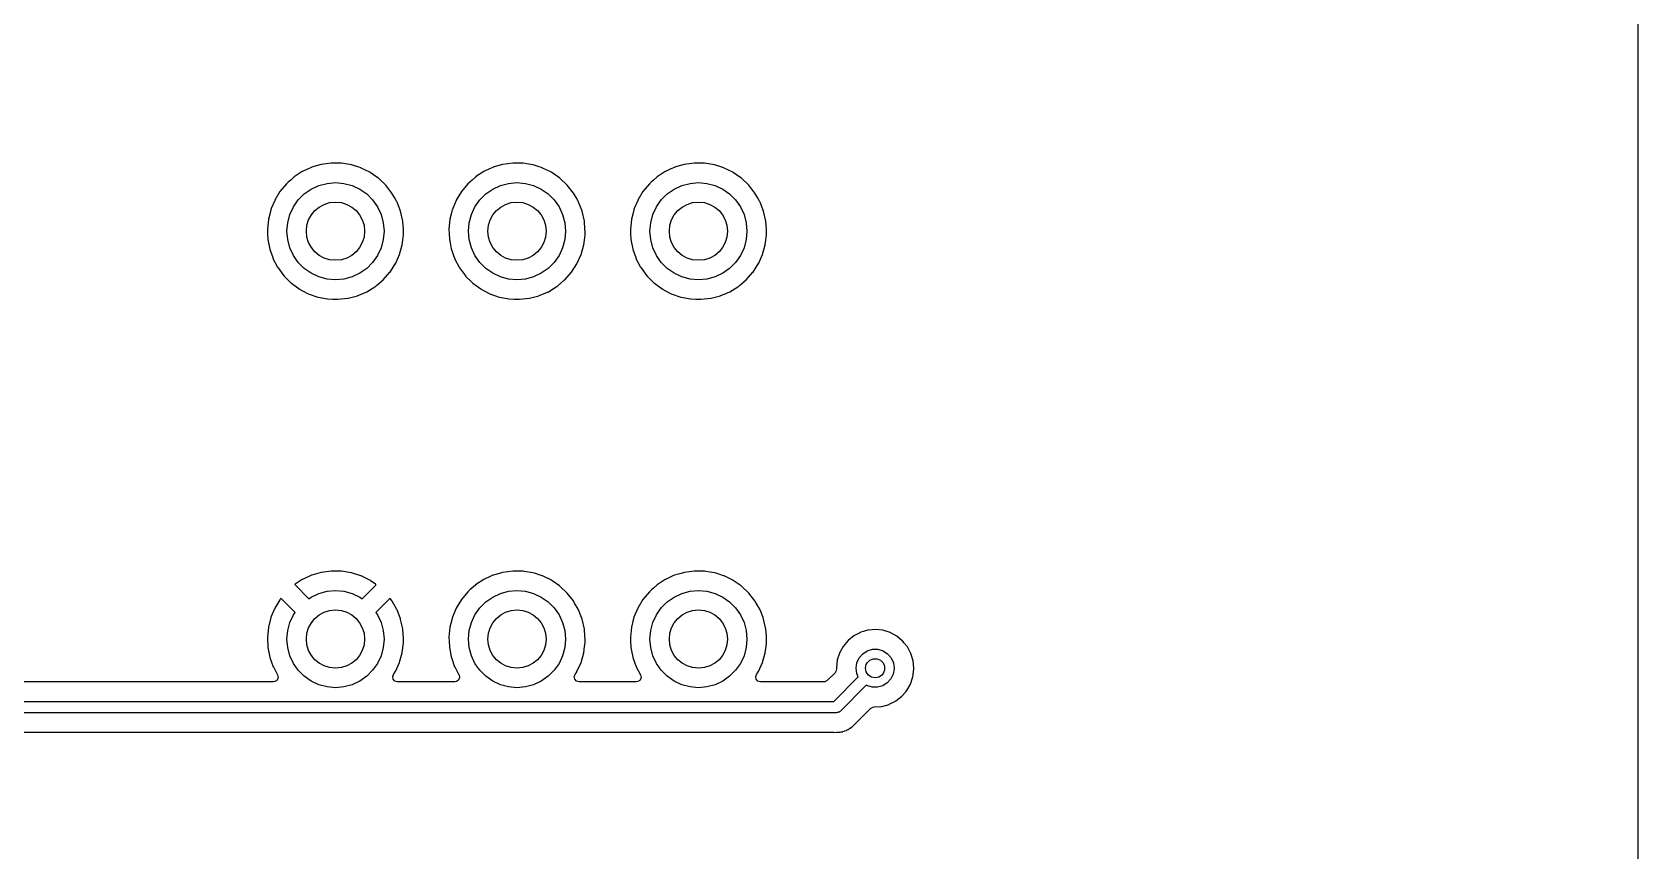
# Model space of a CAD drawing. Extents: x 123 to 292, y -246 to -33.
# Drawn here: x 250.07 to 292.1, y -164.67 to -143.26 of the extents above; entities that cross this region are included whole.
import ezdxf

# ---------------------------------------------------------------- set-up
doc = ezdxf.new("R2010")
doc.units = 0
doc.layers.add('BLACK', color=7, linetype='CONTINUOUS')

msp = doc.modelspace()

# ---------------------------------------------------------------- linework, layer by layer
at = {"layer": 'BLACK', "linetype": 'CONTINUOUS'}
for p, q in [((292.099, -117.357), (292.099, -220.306)), ((256.927, -147.048), (256.841, -147.125)), ((256.931, -147.046), (256.927, -147.048)), ((257.145, -146.906), (256.931, -147.045)), ((256.931, -147.045), (256.931, -147.046)), ((257.149, -146.903), (257.145, -146.906)), ((257.294, -146.836), (257.149, -146.903)), ((257.384, -146.794), (257.294, -146.836)), ((257.389, -146.792), (257.384, -146.794)), ((257.384, -146.794), (257.384, -146.794)), ((257.542, -146.748), (257.389, -146.792)), ((257.638, -146.72), (257.542, -146.748)), ((257.642, -146.718), (257.638, -146.72)), ((257.638, -146.72), (257.638, -146.72)), ((257.904, -146.683), (257.642, -146.718)), ((257.909, -146.683), (257.904, -146.683)), ((258.036, -146.685), (257.909, -146.683)), ((257.909, -146.683), (257.909, -146.683)), ((258.169, -146.686), (258.036, -146.685)), ((258.173, -146.687), (258.169, -146.686)), ((258.273, -146.703), (258.173, -146.687)), ((258.173, -146.687), (258.173, -146.687)), ((258.43, -146.729), (258.273, -146.703)), ((258.434, -146.73), (258.43, -146.729)), ((258.624, -146.791), (258.434, -146.73)), ((258.434, -146.73), (258.434, -146.73)), ((258.681, -146.809), (258.624, -146.791)), ((258.685, -146.811), (258.681, -146.809)), ((258.914, -146.924), (258.685, -146.811)), ((258.685, -146.811), (258.685, -146.811)), ((258.918, -146.926), (258.914, -146.924)), ((258.922, -146.929), (258.918, -146.926)), ((259.098, -147.051), (258.922, -146.929)), ((258.922, -146.929), (258.922, -146.929)), ((259.136, -147.077), (259.098, -147.051)), ((259.328, -147.258), (259.136, -147.077)), ((261.677, -147.048), (261.591, -147.125)), ((261.681, -147.046), (261.677, -147.048)), ((261.894, -146.906), (261.681, -147.045)), ((261.681, -147.045), (261.681, -147.046)), ((261.898, -146.903), (261.894, -146.906)), ((262.044, -146.836), (261.898, -146.903)), ((262.134, -146.794), (262.044, -146.836)), ((262.138, -146.792), (262.134, -146.794)), ((262.134, -146.794), (262.134, -146.794)), ((262.291, -146.748), (262.138, -146.792)), ((262.388, -146.72), (262.291, -146.748)), ((262.392, -146.718), (262.388, -146.72)), ((262.388, -146.72), (262.388, -146.72)), ((262.654, -146.683), (262.392, -146.718)), ((262.659, -146.683), (262.654, -146.683)), ((262.786, -146.685), (262.659, -146.683)), ((262.659, -146.683), (262.659, -146.683)), ((262.918, -146.686), (262.786, -146.685)), ((262.923, -146.687), (262.918, -146.686)), ((263.023, -146.703), (262.923, -146.687)), ((262.923, -146.687), (262.923, -146.687)), ((263.179, -146.729), (263.023, -146.703)), ((263.184, -146.73), (263.179, -146.729)), ((263.374, -146.791), (263.184, -146.73)), ((263.184, -146.73), (263.184, -146.73)), ((263.431, -146.809), (263.374, -146.791)), ((263.435, -146.811), (263.431, -146.809)), ((263.664, -146.924), (263.435, -146.811)), ((263.435, -146.811), (263.435, -146.811)), ((263.668, -146.926), (263.664, -146.924)), ((263.672, -146.929), (263.668, -146.926)), ((263.848, -147.051), (263.672, -146.929)), ((263.672, -146.929), (263.672, -146.929)), ((263.885, -147.077), (263.848, -147.051)), ((264.078, -147.258), (263.885, -147.077)), ((266.427, -147.048), (266.34, -147.125)), ((266.431, -147.046), (266.427, -147.048)), ((266.644, -146.906), (266.431, -147.045)), ((266.431, -147.045), (266.431, -147.046)), ((266.648, -146.903), (266.644, -146.906)), ((266.794, -146.836), (266.648, -146.903)), ((266.884, -146.794), (266.794, -146.836)), ((266.888, -146.792), (266.884, -146.794)), ((266.884, -146.794), (266.884, -146.794)), ((267.041, -146.748), (266.888, -146.792)), ((267.137, -146.72), (267.041, -146.748)), ((267.138, -146.72), (267.137, -146.72)), ((267.142, -146.718), (267.138, -146.72)), ((267.404, -146.683), (267.142, -146.718)), ((267.409, -146.683), (267.404, -146.683)), ((267.536, -146.685), (267.409, -146.683)), ((267.409, -146.683), (267.409, -146.683)), ((267.668, -146.686), (267.536, -146.685)), ((267.673, -146.687), (267.668, -146.686)), ((267.773, -146.703), (267.673, -146.687)), ((267.673, -146.687), (267.673, -146.687)), ((267.929, -146.729), (267.773, -146.703)), ((267.934, -146.73), (267.929, -146.729)), ((268.124, -146.791), (267.934, -146.73)), ((267.934, -146.73), (267.934, -146.73)), ((268.181, -146.809), (268.124, -146.791)), ((268.185, -146.811), (268.181, -146.809)), ((268.414, -146.924), (268.185, -146.811)), ((268.185, -146.811), (268.185, -146.811)), ((268.418, -146.926), (268.414, -146.924)), ((268.422, -146.929), (268.418, -146.926)), ((268.598, -147.051), (268.422, -146.929)), ((268.422, -146.929), (268.422, -146.929)), ((268.635, -147.077), (268.598, -147.051)), ((268.828, -147.258), (268.635, -147.077)), ((256.561, -147.427), (256.424, -147.653)), ((256.73, -147.224), (256.561, -147.427)), ((256.777, -147.183), (256.73, -147.224)), ((256.841, -147.125), (256.777, -147.183)), ((257.04, -147.647), (257.197, -147.49)), ((257.197, -147.49), (257.378, -147.363)), ((257.378, -147.363), (257.579, -147.27)), ((257.579, -147.27), (257.793, -147.212)), ((257.793, -147.212), (258.013, -147.193)), ((258.013, -147.193), (258.234, -147.212)), ((258.234, -147.212), (258.448, -147.27)), ((258.448, -147.27), (258.648, -147.363)), ((258.648, -147.363), (258.83, -147.49)), ((258.83, -147.49), (258.986, -147.647)), ((259.492, -147.466), (259.328, -147.258)), ((259.558, -147.582), (259.492, -147.466)), ((261.311, -147.427), (261.174, -147.653)), ((261.48, -147.224), (261.311, -147.427)), ((261.526, -147.183), (261.48, -147.224)), ((261.591, -147.125), (261.526, -147.183)), ((261.79, -147.647), (261.947, -147.49)), ((261.947, -147.49), (262.128, -147.363)), ((262.128, -147.363), (262.329, -147.27)), ((262.329, -147.27), (262.542, -147.212)), ((262.542, -147.212), (262.763, -147.193)), ((262.763, -147.193), (262.984, -147.212)), ((262.984, -147.212), (263.197, -147.27)), ((263.197, -147.27), (263.398, -147.363)), ((263.398, -147.363), (263.579, -147.49)), ((263.579, -147.49), (263.736, -147.647)), ((264.242, -147.466), (264.078, -147.258)), ((264.308, -147.582), (264.242, -147.466)), ((266.061, -147.427), (265.924, -147.653)), ((266.23, -147.224), (266.061, -147.427)), ((266.276, -147.183), (266.23, -147.224)), ((266.34, -147.125), (266.276, -147.183)), ((266.54, -147.647), (266.696, -147.49)), ((266.696, -147.49), (266.878, -147.363)), ((266.878, -147.363), (267.078, -147.27)), ((267.078, -147.27), (267.292, -147.212)), ((267.292, -147.212), (267.513, -147.193)), ((267.513, -147.193), (267.733, -147.212)), ((267.733, -147.212), (267.947, -147.27)), ((267.947, -147.27), (268.148, -147.363)), ((268.148, -147.363), (268.329, -147.49)), ((268.329, -147.49), (268.486, -147.647)), ((268.991, -147.466), (268.828, -147.258)), ((269.058, -147.582), (268.991, -147.466)), ((256.321, -147.902), (256.292, -148.016)), ((256.322, -147.897), (256.321, -147.902)), ((256.321, -147.902), (256.321, -147.902)), ((256.334, -147.868), (256.322, -147.897)), ((256.422, -147.658), (256.334, -147.868)), ((256.424, -147.653), (256.422, -147.658)), ((256.422, -147.658), (256.422, -147.658)), ((256.82, -148.029), (256.913, -147.828)), ((256.913, -147.828), (257.04, -147.647)), ((258.986, -147.647), (259.113, -147.828)), ((259.113, -147.828), (259.207, -148.029)), ((259.605, -147.664), (259.558, -147.582)), ((259.623, -147.695), (259.605, -147.664)), ((259.625, -147.7), (259.623, -147.695)), ((259.709, -147.916), (259.625, -147.7)), ((259.625, -147.7), (259.625, -147.7)), ((259.719, -147.942), (259.709, -147.916)), ((261.071, -147.902), (261.042, -148.016)), ((261.072, -147.897), (261.071, -147.902)), ((261.071, -147.902), (261.071, -147.902)), ((261.084, -147.868), (261.072, -147.897)), ((261.172, -147.658), (261.084, -147.868)), ((261.174, -147.653), (261.172, -147.658)), ((261.172, -147.658), (261.172, -147.658)), ((261.57, -148.029), (261.663, -147.828)), ((261.663, -147.828), (261.79, -147.647)), ((263.736, -147.647), (263.863, -147.828)), ((263.863, -147.828), (263.956, -148.029)), ((264.355, -147.664), (264.308, -147.582)), ((264.373, -147.695), (264.355, -147.664)), ((264.374, -147.7), (264.373, -147.695)), ((264.459, -147.916), (264.374, -147.7)), ((264.374, -147.7), (264.374, -147.7)), ((264.469, -147.942), (264.459, -147.916)), ((265.82, -147.902), (265.791, -148.016)), ((265.821, -147.897), (265.82, -147.902)), ((265.82, -147.902), (265.82, -147.902)), ((265.833, -147.868), (265.821, -147.897)), ((265.922, -147.658), (265.833, -147.868)), ((265.924, -147.653), (265.922, -147.658)), ((265.922, -147.658), (265.922, -147.658)), ((266.319, -148.029), (266.413, -147.828)), ((266.413, -147.828), (266.54, -147.647)), ((268.486, -147.647), (268.613, -147.828)), ((268.613, -147.828), (268.706, -148.029)), ((269.104, -147.664), (269.058, -147.582)), ((269.123, -147.695), (269.104, -147.664)), ((269.124, -147.7), (269.123, -147.695)), ((269.208, -147.916), (269.124, -147.7)), ((269.124, -147.7), (269.124, -147.7)), ((269.218, -147.942), (269.208, -147.916)), ((256.257, -148.153), (256.23, -148.416)), ((256.292, -148.016), (256.257, -148.153)), ((256.743, -148.463), (256.762, -148.242)), ((256.762, -148.242), (256.82, -148.029)), ((259.207, -148.029), (259.264, -148.242)), ((259.264, -148.242), (259.283, -148.463)), ((259.777, -148.199), (259.719, -147.942)), ((259.777, -148.204), (259.777, -148.199)), ((259.793, -148.416), (259.777, -148.204)), ((259.777, -148.204), (259.777, -148.204)), ((261.007, -148.153), (260.98, -148.416)), ((261.042, -148.016), (261.007, -148.153)), ((261.493, -148.463), (261.512, -148.242)), ((261.512, -148.242), (261.57, -148.029)), ((263.956, -148.029), (264.014, -148.242)), ((264.014, -148.242), (264.033, -148.463)), ((264.527, -148.199), (264.469, -147.942)), ((264.527, -148.204), (264.527, -148.199)), ((264.543, -148.416), (264.527, -148.204)), ((264.527, -148.204), (264.527, -148.204)), ((265.756, -148.153), (265.73, -148.416)), ((265.791, -148.016), (265.756, -148.153)), ((266.243, -148.463), (266.262, -148.242)), ((266.262, -148.242), (266.319, -148.029)), ((268.706, -148.029), (268.764, -148.242)), ((268.764, -148.242), (268.783, -148.463)), ((269.277, -148.199), (269.218, -147.942)), ((269.277, -148.204), (269.277, -148.199)), ((269.293, -148.416), (269.277, -148.204)), ((269.277, -148.204), (269.277, -148.204)), ((256.23, -148.416), (256.231, -148.421)), ((256.231, -148.421), (256.231, -148.421)), ((256.231, -148.421), (256.235, -148.52)), ((256.235, -148.52), (256.243, -148.68)), ((256.243, -148.68), (256.261, -148.772)), ((256.762, -148.684), (256.743, -148.463)), ((256.82, -148.897), (256.762, -148.684)), ((259.264, -148.684), (259.207, -148.897)), ((259.283, -148.463), (259.264, -148.684)), ((259.761, -148.819), (259.776, -148.697)), ((259.776, -148.697), (259.794, -148.559)), ((259.797, -148.463), (259.793, -148.416)), ((259.794, -148.556), (259.795, -148.522)), ((259.794, -148.559), (259.794, -148.556)), ((259.794, -148.559), (259.794, -148.559)), ((259.795, -148.522), (259.796, -148.491)), ((259.796, -148.491), (259.797, -148.463)), ((260.98, -148.416), (260.98, -148.421)), ((260.98, -148.421), (260.98, -148.421)), ((260.98, -148.421), (260.985, -148.52)), ((260.985, -148.52), (260.993, -148.68)), ((260.993, -148.68), (261.011, -148.772)), ((261.512, -148.684), (261.493, -148.463)), ((261.57, -148.897), (261.512, -148.684)), ((264.014, -148.684), (263.956, -148.897)), ((264.033, -148.463), (264.014, -148.684)), ((264.511, -148.819), (264.526, -148.697)), ((264.526, -148.697), (264.544, -148.559)), ((264.546, -148.463), (264.543, -148.416)), ((264.544, -148.556), (264.545, -148.522)), ((264.544, -148.559), (264.544, -148.556)), ((264.544, -148.559), (264.544, -148.559)), ((264.545, -148.522), (264.546, -148.491)), ((264.546, -148.491), (264.546, -148.463)), ((265.73, -148.416), (265.73, -148.421)), ((265.73, -148.421), (265.735, -148.52)), ((265.73, -148.421), (265.73, -148.421)), ((265.735, -148.52), (265.743, -148.68)), ((265.743, -148.68), (265.761, -148.772)), ((266.262, -148.684), (266.243, -148.463)), ((266.319, -148.897), (266.262, -148.684)), ((268.764, -148.684), (268.706, -148.897)), ((268.783, -148.463), (268.764, -148.684)), ((269.26, -148.819), (269.276, -148.697)), ((269.276, -148.697), (269.293, -148.559)), ((269.296, -148.463), (269.293, -148.416)), ((269.293, -148.559), (269.294, -148.556)), ((269.293, -148.559), (269.293, -148.559)), ((269.294, -148.556), (269.295, -148.522)), ((269.295, -148.522), (269.296, -148.491)), ((269.296, -148.491), (269.296, -148.463)), ((256.261, -148.772), (256.291, -148.923)), ((256.291, -148.923), (256.295, -148.94)), ((256.295, -148.94), (256.296, -148.944)), ((256.296, -148.944), (256.296, -148.944)), ((256.296, -148.944), (256.362, -149.128)), ((256.362, -149.128), (256.384, -149.188)), ((256.384, -149.188), (256.386, -149.193)), ((256.913, -149.098), (256.82, -148.897)), ((257.04, -149.279), (256.913, -149.098)), ((259.113, -149.098), (258.986, -149.279)), ((259.207, -148.897), (259.113, -149.098)), ((259.581, -149.314), (259.689, -149.073)), ((259.689, -149.073), (259.761, -148.819)), ((261.011, -148.772), (261.041, -148.923)), ((261.041, -148.923), (261.044, -148.94)), ((261.044, -148.94), (261.046, -148.944)), ((261.046, -148.944), (261.046, -148.944)), ((261.046, -148.944), (261.112, -149.128)), ((261.112, -149.128), (261.134, -149.188)), ((261.134, -149.188), (261.136, -149.193)), ((261.663, -149.098), (261.57, -148.897)), ((261.79, -149.279), (261.663, -149.098)), ((263.863, -149.098), (263.736, -149.279)), ((263.956, -148.897), (263.863, -149.098)), ((264.33, -149.314), (264.439, -149.073)), ((264.439, -149.073), (264.511, -148.819)), ((265.761, -148.772), (265.791, -148.923)), ((265.791, -148.923), (265.794, -148.94)), ((265.794, -148.94), (265.796, -148.944)), ((265.796, -148.944), (265.796, -148.944)), ((265.796, -148.944), (265.862, -149.128)), ((265.862, -149.128), (265.884, -149.188)), ((265.884, -149.188), (265.886, -149.193)), ((266.413, -149.098), (266.319, -148.897)), ((266.54, -149.279), (266.413, -149.098)), ((268.613, -149.098), (268.486, -149.279)), ((268.706, -148.897), (268.613, -149.098)), ((269.08, -149.314), (269.189, -149.073)), ((269.189, -149.073), (269.26, -148.819)), ((256.386, -149.193), (256.498, -149.401)), ((256.498, -149.401), (256.509, -149.421)), ((256.509, -149.421), (256.512, -149.425)), ((256.512, -149.425), (256.512, -149.425)), ((256.512, -149.425), (256.664, -149.629)), ((257.197, -149.436), (257.04, -149.279)), ((257.378, -149.563), (257.197, -149.436)), ((257.579, -149.656), (257.378, -149.563)), ((258.648, -149.563), (258.448, -149.656)), ((258.83, -149.436), (258.648, -149.563)), ((258.986, -149.279), (258.83, -149.436)), ((259.263, -149.735), (259.438, -149.536)), ((259.438, -149.536), (259.441, -149.531)), ((259.441, -149.531), (259.578, -149.318)), ((259.578, -149.318), (259.581, -149.314)), ((261.136, -149.193), (261.248, -149.401)), ((261.248, -149.401), (261.259, -149.421)), ((261.259, -149.421), (261.262, -149.425)), ((261.262, -149.425), (261.262, -149.425)), ((261.262, -149.425), (261.414, -149.629)), ((261.947, -149.436), (261.79, -149.279)), ((262.128, -149.563), (261.947, -149.436)), ((262.329, -149.656), (262.128, -149.563)), ((263.398, -149.563), (263.197, -149.656)), ((263.579, -149.436), (263.398, -149.563)), ((263.736, -149.279), (263.579, -149.436)), ((264.013, -149.735), (264.187, -149.536)), ((264.187, -149.536), (264.191, -149.531)), ((264.191, -149.531), (264.328, -149.318)), ((264.328, -149.318), (264.33, -149.314)), ((265.886, -149.193), (265.998, -149.401)), ((265.998, -149.401), (266.009, -149.421)), ((266.009, -149.421), (266.011, -149.425)), ((266.011, -149.425), (266.011, -149.425)), ((266.011, -149.425), (266.164, -149.629)), ((266.696, -149.436), (266.54, -149.279)), ((266.878, -149.563), (266.696, -149.436)), ((267.078, -149.656), (266.878, -149.563)), ((268.148, -149.563), (267.947, -149.656)), ((268.329, -149.436), (268.148, -149.563)), ((268.486, -149.279), (268.329, -149.436)), ((268.763, -149.735), (268.937, -149.536)), ((268.937, -149.536), (268.941, -149.531)), ((268.941, -149.531), (269.078, -149.318)), ((269.078, -149.318), (269.08, -149.314)), ((256.664, -149.629), (256.667, -149.633)), ((256.667, -149.633), (256.67, -149.636)), ((256.67, -149.636), (256.67, -149.636)), ((256.67, -149.636), (256.837, -149.802)), ((256.837, -149.802), (256.855, -149.819)), ((256.855, -149.819), (256.859, -149.822)), ((256.859, -149.822), (256.859, -149.822)), ((256.859, -149.822), (257.064, -149.973)), ((257.064, -149.973), (257.068, -149.975)), ((257.068, -149.975), (257.072, -149.978)), ((257.072, -149.978), (257.072, -149.978)), ((257.072, -149.978), (257.154, -150.021)), ((257.154, -150.021), (257.302, -150.099)), ((257.793, -149.714), (257.579, -149.656)), ((258.013, -149.733), (257.793, -149.714)), ((258.234, -149.714), (258.013, -149.733)), ((258.448, -149.656), (258.234, -149.714)), ((258.837, -150.045), (259.043, -149.917)), ((259.043, -149.917), (259.058, -149.908)), ((259.058, -149.908), (259.062, -149.906)), ((259.058, -149.908), (259.058, -149.908)), ((259.062, -149.906), (259.088, -149.884)), ((259.088, -149.884), (259.26, -149.738)), ((259.26, -149.738), (259.263, -149.735)), ((259.26, -149.738), (259.26, -149.738)), ((261.414, -149.629), (261.417, -149.633)), ((261.417, -149.633), (261.42, -149.636)), ((261.42, -149.636), (261.42, -149.636)), ((261.42, -149.636), (261.587, -149.802)), ((261.587, -149.802), (261.605, -149.819)), ((261.605, -149.819), (261.608, -149.822)), ((261.608, -149.822), (261.608, -149.822)), ((261.608, -149.822), (261.814, -149.973)), ((261.814, -149.973), (261.818, -149.975)), ((261.818, -149.975), (261.822, -149.978)), ((261.822, -149.978), (261.822, -149.978)), ((261.822, -149.978), (261.904, -150.021)), ((261.904, -150.021), (262.052, -150.099)), ((262.542, -149.714), (262.329, -149.656)), ((262.763, -149.733), (262.542, -149.714)), ((262.984, -149.714), (262.763, -149.733)), ((263.197, -149.656), (262.984, -149.714)), ((263.587, -150.045), (263.793, -149.917)), ((263.793, -149.917), (263.807, -149.908)), ((263.807, -149.908), (263.811, -149.906)), ((263.807, -149.908), (263.807, -149.908)), ((263.811, -149.906), (263.838, -149.884)), ((263.838, -149.884), (264.009, -149.738)), ((264.009, -149.738), (264.013, -149.735)), ((264.009, -149.738), (264.009, -149.738)), ((266.164, -149.629), (266.167, -149.633)), ((266.167, -149.633), (266.17, -149.636)), ((266.17, -149.636), (266.17, -149.636)), ((266.17, -149.636), (266.337, -149.802)), ((266.337, -149.802), (266.355, -149.819)), ((266.355, -149.819), (266.358, -149.822)), ((266.358, -149.822), (266.358, -149.822)), ((266.358, -149.822), (266.564, -149.973)), ((266.564, -149.973), (266.568, -149.975)), ((266.568, -149.975), (266.572, -149.978)), ((266.572, -149.978), (266.572, -149.978)), ((266.572, -149.978), (266.654, -150.021)), ((266.654, -150.021), (266.802, -150.099)), ((267.292, -149.714), (267.078, -149.656)), ((267.513, -149.733), (267.292, -149.714)), ((267.733, -149.714), (267.513, -149.733)), ((267.947, -149.656), (267.733, -149.714)), ((268.336, -150.045), (268.542, -149.917)), ((268.542, -149.917), (268.557, -149.908)), ((268.557, -149.908), (268.561, -149.906)), ((268.557, -149.908), (268.557, -149.908)), ((268.561, -149.906), (268.587, -149.884)), ((268.587, -149.884), (268.759, -149.738)), ((268.759, -149.738), (268.763, -149.735)), ((268.759, -149.738), (268.759, -149.738)), ((257.302, -150.099), (257.552, -150.186)), ((257.552, -150.186), (257.556, -150.187)), ((257.556, -150.187), (257.807, -150.234)), ((257.807, -150.234), (257.807, -150.234)), ((257.807, -150.234), (257.811, -150.235)), ((257.811, -150.235), (257.943, -150.24)), ((257.943, -150.24), (258.071, -150.245)), ((258.071, -150.245), (258.071, -150.245)), ((258.071, -150.245), (258.075, -150.245)), ((258.075, -150.245), (258.338, -150.217)), ((258.338, -150.217), (258.343, -150.215)), ((258.343, -150.215), (258.589, -150.151)), ((258.343, -150.215), (258.343, -150.215)), ((258.589, -150.151), (258.594, -150.149)), ((258.589, -150.151), (258.589, -150.151)), ((258.594, -150.149), (258.708, -150.1)), ((258.708, -150.1), (258.832, -150.047)), ((258.832, -150.047), (258.837, -150.045)), ((258.832, -150.047), (258.832, -150.047)), ((262.052, -150.099), (262.301, -150.186)), ((262.301, -150.186), (262.306, -150.187)), ((262.306, -150.187), (262.557, -150.234)), ((262.557, -150.234), (262.557, -150.234)), ((262.557, -150.234), (262.561, -150.235)), ((262.561, -150.235), (262.693, -150.24)), ((262.693, -150.24), (262.821, -150.245)), ((262.821, -150.245), (262.821, -150.245)), ((262.821, -150.245), (262.825, -150.245)), ((262.825, -150.245), (263.088, -150.217)), ((263.088, -150.217), (263.093, -150.215)), ((263.093, -150.215), (263.339, -150.151)), ((263.093, -150.215), (263.093, -150.215)), ((263.339, -150.151), (263.344, -150.149)), ((263.339, -150.151), (263.339, -150.151)), ((263.344, -150.149), (263.458, -150.1)), ((263.458, -150.1), (263.582, -150.047)), ((263.582, -150.047), (263.587, -150.045)), ((263.582, -150.047), (263.582, -150.047)), ((266.802, -150.099), (267.051, -150.186)), ((267.051, -150.186), (267.056, -150.187)), ((267.056, -150.187), (267.306, -150.234)), ((267.306, -150.234), (267.306, -150.234)), ((267.306, -150.234), (267.311, -150.235)), ((267.311, -150.235), (267.443, -150.24)), ((267.443, -150.24), (267.57, -150.245)), ((267.57, -150.245), (267.57, -150.245)), ((267.57, -150.245), (267.575, -150.245)), ((267.575, -150.245), (267.838, -150.217)), ((267.838, -150.217), (267.842, -150.215)), ((267.842, -150.215), (268.089, -150.151)), ((267.842, -150.215), (267.842, -150.215)), ((268.089, -150.151), (268.093, -150.149)), ((268.089, -150.151), (268.089, -150.151)), ((268.093, -150.149), (268.208, -150.1)), ((268.208, -150.1), (268.332, -150.047)), ((268.332, -150.047), (268.336, -150.045)), ((268.332, -150.047), (268.332, -150.047)), ((257.145, -157.574), (256.961, -157.695)), ((257.153, -157.57), (257.145, -157.574)), ((257.385, -157.463), (257.153, -157.57)), ((257.393, -157.46), (257.385, -157.463)), ((257.638, -157.388), (257.393, -157.46)), ((257.647, -157.386), (257.638, -157.388)), ((257.9, -157.352), (257.647, -157.386)), ((257.909, -157.351), (257.9, -157.352)), ((258.164, -157.355), (257.909, -157.351)), ((258.173, -157.356), (258.164, -157.355)), ((258.425, -157.397), (258.173, -157.356)), ((258.434, -157.399), (258.425, -157.397)), ((258.677, -157.476), (258.434, -157.399)), ((258.685, -157.48), (258.677, -157.476)), ((258.914, -157.593), (258.685, -157.48)), ((258.922, -157.597), (258.914, -157.593)), ((261.894, -157.574), (261.681, -157.713)), ((261.898, -157.571), (261.894, -157.574)), ((262.096, -157.48), (261.898, -157.571)), ((262.134, -157.462), (262.096, -157.48)), ((262.138, -157.46), (262.134, -157.462)), ((262.134, -157.462), (262.134, -157.462)), ((262.306, -157.412), (262.138, -157.46)), ((262.388, -157.388), (262.306, -157.412)), ((262.392, -157.386), (262.388, -157.388)), ((262.388, -157.388), (262.388, -157.388)), ((262.654, -157.351), (262.392, -157.386)), ((262.659, -157.351), (262.654, -157.351)), ((262.786, -157.353), (262.659, -157.351)), ((262.659, -157.351), (262.659, -157.351)), ((262.918, -157.354), (262.786, -157.353)), ((262.923, -157.355), (262.918, -157.354)), ((262.959, -157.361), (262.923, -157.355)), ((262.923, -157.355), (262.923, -157.355)), ((263.179, -157.397), (262.959, -157.361)), ((263.222, -157.41), (263.179, -157.397)), ((263.421, -157.474), (263.222, -157.41)), ((263.431, -157.477), (263.421, -157.474)), ((263.435, -157.479), (263.431, -157.477)), ((263.664, -157.592), (263.435, -157.479)), ((263.435, -157.479), (263.435, -157.479)), ((263.668, -157.594), (263.664, -157.592)), ((263.672, -157.597), (263.668, -157.594)), ((266.644, -157.574), (266.431, -157.713)), ((266.648, -157.571), (266.644, -157.574)), ((266.846, -157.48), (266.648, -157.571)), ((266.884, -157.462), (266.846, -157.48)), ((266.888, -157.46), (266.884, -157.462)), ((266.884, -157.462), (266.884, -157.462)), ((267.056, -157.412), (266.888, -157.46)), ((267.137, -157.388), (267.056, -157.412)), ((267.138, -157.388), (267.137, -157.388)), ((267.142, -157.386), (267.138, -157.388)), ((267.404, -157.351), (267.142, -157.386)), ((267.409, -157.351), (267.404, -157.351)), ((267.536, -157.353), (267.409, -157.351)), ((267.409, -157.351), (267.409, -157.351)), ((267.668, -157.354), (267.536, -157.353)), ((267.673, -157.355), (267.668, -157.354)), ((267.709, -157.361), (267.673, -157.355)), ((267.673, -157.355), (267.673, -157.355)), ((267.929, -157.397), (267.709, -157.361)), ((267.972, -157.41), (267.929, -157.397)), ((268.171, -157.474), (267.972, -157.41)), ((268.181, -157.477), (268.171, -157.474)), ((268.185, -157.479), (268.181, -157.477)), ((268.414, -157.592), (268.185, -157.479)), ((268.185, -157.479), (268.185, -157.479)), ((268.418, -157.594), (268.414, -157.592)), ((268.422, -157.597), (268.418, -157.594)), ((256.961, -157.695), (256.952, -157.705)), ((256.952, -157.705), (256.957, -157.715)), ((256.957, -157.715), (257.316, -158.075)), ((257.378, -158.031), (257.579, -157.938)), ((257.579, -157.938), (257.793, -157.88)), ((257.793, -157.88), (258.013, -157.861)), ((258.013, -157.861), (258.234, -157.88)), ((258.234, -157.88), (258.448, -157.938)), ((258.448, -157.938), (258.648, -158.031)), ((258.71, -158.075), (259.066, -157.719)), ((259.063, -157.695), (258.922, -157.597)), ((259.072, -157.707), (259.063, -157.695)), ((259.066, -157.719), (259.072, -157.707)), ((261.48, -157.892), (261.311, -158.095)), ((261.533, -157.845), (261.48, -157.892)), ((261.584, -157.799), (261.533, -157.845)), ((261.677, -157.716), (261.584, -157.799)), ((261.681, -157.714), (261.677, -157.716)), ((261.681, -157.713), (261.681, -157.714)), ((262.128, -158.031), (262.329, -157.938)), ((262.329, -157.938), (262.542, -157.88)), ((262.542, -157.88), (262.763, -157.861)), ((262.763, -157.861), (262.984, -157.88)), ((262.984, -157.88), (263.197, -157.938)), ((263.197, -157.938), (263.398, -158.031)), ((263.879, -157.741), (263.672, -157.597)), ((263.672, -157.597), (263.672, -157.597)), ((263.885, -157.745), (263.879, -157.741)), ((264.078, -157.926), (263.885, -157.745)), ((264.242, -158.134), (264.078, -157.926)), ((266.23, -157.892), (266.061, -158.095)), ((266.283, -157.845), (266.23, -157.892)), ((266.334, -157.799), (266.283, -157.845)), ((266.427, -157.716), (266.334, -157.799)), ((266.431, -157.714), (266.427, -157.716)), ((266.431, -157.713), (266.431, -157.714)), ((266.878, -158.031), (267.078, -157.938)), ((267.078, -157.938), (267.292, -157.88)), ((267.292, -157.88), (267.513, -157.861)), ((267.513, -157.861), (267.733, -157.88)), ((267.733, -157.88), (267.947, -157.938)), ((267.947, -157.938), (268.148, -158.031)), ((268.629, -157.741), (268.422, -157.597)), ((268.422, -157.597), (268.422, -157.597)), ((268.635, -157.745), (268.629, -157.741)), ((268.828, -157.926), (268.635, -157.745)), ((268.991, -158.134), (268.828, -157.926)), ((256.423, -158.326), (256.324, -158.561)), ((256.427, -158.318), (256.423, -158.326)), ((256.559, -158.1), (256.427, -158.318)), ((256.565, -158.092), (256.559, -158.1)), ((256.577, -158.077), (256.565, -158.092)), ((256.587, -158.07), (256.577, -158.077)), ((256.6, -158.077), (256.587, -158.07)), ((256.957, -158.434), (256.6, -158.077)), ((256.913, -158.496), (256.957, -158.434)), ((257.316, -158.075), (257.378, -158.031)), ((258.648, -158.031), (258.71, -158.075)), ((259.425, -158.078), (259.07, -158.434)), ((259.07, -158.434), (259.113, -158.496)), ((259.437, -158.072), (259.425, -158.078)), ((259.449, -158.08), (259.437, -158.072)), ((259.488, -158.13), (259.449, -158.08)), ((259.494, -158.138), (259.488, -158.13)), ((259.62, -158.359), (259.494, -158.138)), ((259.624, -158.368), (259.62, -158.359)), ((259.717, -158.605), (259.624, -158.368)), ((261.172, -158.326), (261.074, -158.559)), ((261.174, -158.321), (261.172, -158.326)), ((261.172, -158.326), (261.172, -158.326)), ((261.311, -158.095), (261.174, -158.321)), ((261.663, -158.496), (261.79, -158.315)), ((261.79, -158.315), (261.947, -158.158)), ((261.947, -158.158), (262.128, -158.031)), ((263.398, -158.031), (263.579, -158.158)), ((263.579, -158.158), (263.736, -158.315)), ((263.736, -158.315), (263.863, -158.496)), ((264.272, -158.187), (264.242, -158.134)), ((264.365, -158.35), (264.272, -158.187)), ((264.373, -158.363), (264.365, -158.35)), ((264.374, -158.368), (264.373, -158.363)), ((264.453, -158.57), (264.374, -158.368)), ((264.374, -158.368), (264.374, -158.368)), ((265.922, -158.326), (265.824, -158.559)), ((265.924, -158.321), (265.922, -158.326)), ((265.922, -158.326), (265.922, -158.326)), ((266.061, -158.095), (265.924, -158.321)), ((266.413, -158.496), (266.54, -158.315)), ((266.54, -158.315), (266.696, -158.158)), ((266.696, -158.158), (266.878, -158.031)), ((268.148, -158.031), (268.329, -158.158)), ((268.329, -158.158), (268.486, -158.315)), ((268.486, -158.315), (268.613, -158.496)), ((269.022, -158.187), (268.991, -158.134)), ((269.115, -158.35), (269.022, -158.187)), ((269.123, -158.363), (269.115, -158.35)), ((269.124, -158.368), (269.123, -158.363)), ((269.203, -158.57), (269.124, -158.368)), ((269.124, -158.368), (269.124, -158.368)), ((256.257, -158.826), (256.231, -159.08)), ((256.258, -158.817), (256.257, -158.826)), ((256.321, -158.57), (256.258, -158.817)), ((256.324, -158.561), (256.321, -158.57)), ((256.762, -158.91), (256.82, -158.697)), ((256.82, -158.697), (256.913, -158.496)), ((259.113, -158.496), (259.207, -158.697)), ((259.207, -158.697), (259.264, -158.91)), ((259.719, -158.614), (259.717, -158.605)), ((259.776, -158.863), (259.719, -158.614)), ((261.007, -158.821), (260.98, -159.084)), ((261.057, -158.624), (261.007, -158.821)), ((261.071, -158.57), (261.057, -158.624)), ((261.072, -158.565), (261.071, -158.57)), ((261.071, -158.57), (261.071, -158.57)), ((261.074, -158.559), (261.072, -158.565)), ((261.512, -158.91), (261.57, -158.697)), ((261.57, -158.697), (261.663, -158.496)), ((263.863, -158.496), (263.956, -158.697)), ((263.956, -158.697), (264.014, -158.91)), ((264.469, -158.61), (264.453, -158.57)), ((264.527, -158.867), (264.469, -158.61)), ((265.756, -158.821), (265.73, -159.084)), ((265.807, -158.624), (265.756, -158.821)), ((265.82, -158.57), (265.807, -158.624)), ((265.821, -158.565), (265.82, -158.57)), ((265.82, -158.57), (265.82, -158.57)), ((265.824, -158.559), (265.821, -158.565)), ((266.262, -158.91), (266.319, -158.697)), ((266.319, -158.697), (266.413, -158.496)), ((268.613, -158.496), (268.706, -158.697)), ((268.706, -158.697), (268.764, -158.91)), ((269.218, -158.61), (269.203, -158.57)), ((269.277, -158.867), (269.218, -158.61)), ((256.231, -159.08), (256.231, -159.089)), ((256.231, -159.089), (256.243, -159.344)), ((256.743, -159.131), (256.762, -158.91)), ((256.762, -159.352), (256.743, -159.131)), ((259.264, -158.91), (259.283, -159.131)), ((259.283, -159.131), (259.264, -159.352)), ((259.761, -159.482), (259.793, -159.227)), ((259.777, -158.872), (259.776, -158.863)), ((259.796, -159.128), (259.777, -158.872)), ((259.793, -159.227), (259.794, -159.221)), ((259.794, -159.221), (259.796, -159.134)), ((259.796, -159.134), (259.796, -159.128)), ((260.98, -159.084), (260.98, -159.089)), ((260.98, -159.089), (260.98, -159.089)), ((260.98, -159.089), (260.985, -159.177)), ((260.985, -159.177), (260.993, -159.348)), ((261.493, -159.131), (261.512, -158.91)), ((261.512, -159.352), (261.493, -159.131)), ((264.014, -158.91), (264.033, -159.131)), ((264.033, -159.131), (264.014, -159.352)), ((264.527, -158.872), (264.527, -158.867)), ((264.54, -159.05), (264.527, -158.872)), ((264.527, -158.872), (264.527, -158.872)), ((264.531, -159.328), (264.544, -159.227)), ((264.546, -159.131), (264.54, -159.05)), ((264.544, -159.221), (264.546, -159.149)), ((264.544, -159.224), (264.544, -159.221)), ((264.544, -159.227), (264.544, -159.224)), ((264.544, -159.227), (264.544, -159.227)), ((264.546, -159.149), (264.546, -159.131)), ((265.73, -159.084), (265.73, -159.089)), ((265.73, -159.089), (265.73, -159.089)), ((265.73, -159.089), (265.734, -159.177)), ((265.734, -159.177), (265.743, -159.348)), ((266.243, -159.131), (266.262, -158.91)), ((266.262, -159.352), (266.243, -159.131)), ((268.764, -158.91), (268.783, -159.131)), ((268.783, -159.131), (268.764, -159.352)), ((269.277, -158.872), (269.277, -158.867)), ((269.29, -159.05), (269.277, -158.872)), ((269.277, -158.872), (269.277, -158.872)), ((269.281, -159.328), (269.293, -159.227)), ((269.296, -159.131), (269.29, -159.05)), ((269.293, -159.227), (269.294, -159.224)), ((269.293, -159.227), (269.293, -159.227)), ((269.294, -159.221), (269.296, -159.149)), ((269.294, -159.224), (269.294, -159.221)), ((269.296, -159.149), (269.296, -159.131)), ((271.427, -159.169), (271.299, -159.32)), ((271.581, -159.045), (271.427, -159.169)), ((271.667, -159), (271.581, -159.045)), ((271.751, -158.956), (271.667, -159)), ((271.756, -158.953), (271.751, -158.956)), ((271.751, -158.956), (271.751, -158.956)), ((271.835, -158.93), (271.756, -158.953)), ((271.94, -158.899), (271.835, -158.93)), ((271.946, -158.898), (271.94, -158.899)), ((271.94, -158.899), (271.94, -158.899)), ((271.952, -158.897), (271.946, -158.898)), ((272.06, -158.887), (271.952, -158.897)), ((271.952, -158.897), (271.952, -158.897)), ((272.143, -158.88), (272.06, -158.887)), ((272.149, -158.88), (272.143, -158.88)), ((272.333, -158.9), (272.149, -158.88)), ((272.149, -158.88), (272.149, -158.88)), ((272.339, -158.9), (272.333, -158.9)), ((272.333, -158.9), (272.333, -158.9)), ((272.528, -158.959), (272.339, -158.9)), ((272.702, -159.053), (272.528, -158.959)), ((272.707, -159.057), (272.702, -159.053)), ((272.847, -159.172), (272.707, -159.057)), ((272.707, -159.057), (272.707, -159.057)), ((272.855, -159.179), (272.847, -159.172)), ((272.859, -159.184), (272.855, -159.179)), ((272.892, -159.224), (272.859, -159.184)), ((272.859, -159.184), (272.859, -159.184)), ((272.98, -159.332), (272.892, -159.224)), ((256.243, -159.344), (256.244, -159.353)), ((256.244, -159.353), (256.294, -159.603)), ((256.294, -159.603), (256.297, -159.612)), ((256.297, -159.612), (256.383, -159.852)), ((256.82, -159.565), (256.762, -159.352)), ((256.913, -159.766), (256.82, -159.565)), ((259.207, -159.565), (259.113, -159.766)), ((259.264, -159.352), (259.207, -159.565)), ((259.69, -159.736), (259.759, -159.491)), ((259.759, -159.491), (259.761, -159.482)), ((260.993, -159.348), (261.011, -159.439)), ((261.011, -159.439), (261.043, -159.603)), ((261.043, -159.603), (261.044, -159.608)), ((261.044, -159.608), (261.046, -159.612)), ((261.046, -159.612), (261.046, -159.612)), ((261.046, -159.612), (261.132, -159.852)), ((261.57, -159.565), (261.512, -159.352)), ((261.663, -159.766), (261.57, -159.565)), ((263.956, -159.565), (263.863, -159.766)), ((264.014, -159.352), (263.956, -159.565)), ((264.439, -159.741), (264.511, -159.487)), ((264.511, -159.487), (264.531, -159.328)), ((265.743, -159.348), (265.761, -159.439)), ((265.761, -159.439), (265.793, -159.603)), ((265.793, -159.603), (265.794, -159.608)), ((265.794, -159.608), (265.796, -159.612)), ((265.796, -159.612), (265.796, -159.612)), ((265.796, -159.612), (265.882, -159.852)), ((266.319, -159.565), (266.262, -159.352)), ((266.413, -159.766), (266.319, -159.565)), ((268.706, -159.565), (268.613, -159.766)), ((268.764, -159.352), (268.706, -159.565)), ((269.189, -159.741), (269.26, -159.487)), ((269.26, -159.487), (269.281, -159.328)), ((271.144, -159.682), (271.122, -159.879)), ((271.146, -159.676), (271.144, -159.682)), ((271.202, -159.5), (271.146, -159.676)), ((271.204, -159.494), (271.202, -159.5)), ((271.202, -159.5), (271.202, -159.5)), ((271.219, -159.468), (271.204, -159.494)), ((271.296, -159.326), (271.219, -159.468)), ((271.299, -159.32), (271.296, -159.326)), ((271.296, -159.326), (271.296, -159.326)), ((271.657, -159.747), (271.718, -159.618)), ((271.718, -159.618), (271.812, -159.512)), ((271.812, -159.512), (271.931, -159.437)), ((271.931, -159.437), (272.068, -159.398)), ((272.068, -159.398), (272.21, -159.398)), ((272.21, -159.398), (272.345, -159.439)), ((272.345, -159.439), (272.464, -159.516)), ((272.464, -159.516), (272.557, -159.624)), ((272.557, -159.624), (272.616, -159.753)), ((273.073, -159.507), (272.98, -159.332)), ((273.089, -159.562), (273.073, -159.507)), ((273.123, -159.674), (273.089, -159.562)), ((273.13, -159.696), (273.123, -159.674)), ((273.149, -159.893), (273.13, -159.696)), ((256.383, -159.852), (256.387, -159.86)), ((256.387, -159.86), (256.496, -160.065)), ((256.496, -160.065), (256.511, -160.134)), ((257.04, -159.947), (256.913, -159.766)), ((257.197, -160.104), (257.04, -159.947)), ((257.378, -160.231), (257.197, -160.104)), ((258.83, -160.104), (258.648, -160.231)), ((258.986, -159.947), (258.83, -160.104)), ((259.113, -159.766), (258.986, -159.947)), ((259.513, -160.107), (259.532, -160.056)), ((259.524, -160.177), (259.513, -160.107)), ((259.532, -160.056), (259.578, -159.986)), ((259.578, -159.986), (259.582, -159.978)), ((259.582, -159.978), (259.687, -159.745)), ((259.687, -159.745), (259.69, -159.736)), ((261.132, -159.852), (261.134, -159.856)), ((261.134, -159.856), (261.244, -160.062)), ((261.244, -160.062), (261.246, -160.065)), ((261.246, -160.065), (261.26, -160.134)), ((261.79, -159.947), (261.663, -159.766)), ((261.947, -160.104), (261.79, -159.947)), ((262.128, -160.231), (261.947, -160.104)), ((263.579, -160.104), (263.398, -160.231)), ((263.736, -159.947), (263.579, -160.104)), ((263.863, -159.766), (263.736, -159.947)), ((264.264, -160.107), (264.283, -160.056)), ((264.274, -160.177), (264.264, -160.107)), ((264.283, -160.056), (264.328, -159.986)), ((264.328, -159.986), (264.33, -159.982)), ((264.328, -159.986), (264.328, -159.986)), ((264.33, -159.982), (264.439, -159.741)), ((265.882, -159.852), (265.884, -159.856)), ((265.884, -159.856), (265.994, -160.062)), ((265.994, -160.062), (265.996, -160.065)), ((265.996, -160.065), (266.01, -160.134)), ((266.54, -159.947), (266.413, -159.766)), ((266.696, -160.104), (266.54, -159.947)), ((266.878, -160.231), (266.696, -160.104)), ((268.329, -160.104), (268.148, -160.231)), ((268.486, -159.947), (268.329, -160.104)), ((268.613, -159.766), (268.486, -159.947)), ((269.014, -160.107), (269.032, -160.056)), ((269.024, -160.177), (269.014, -160.107)), ((269.032, -160.056), (269.078, -159.986)), ((269.078, -159.986), (269.08, -159.982)), ((269.078, -159.986), (269.078, -159.986)), ((269.08, -159.982), (269.189, -159.741)), ((271.088, -160.009), (270.884, -160.214)), ((271.111, -159.979), (271.088, -160.009)), ((271.125, -159.909), (271.111, -159.979)), ((271.122, -159.879), (271.123, -159.885)), ((271.123, -159.885), (271.125, -159.909)), ((271.636, -159.887), (271.657, -159.747)), ((271.654, -160.027), (271.636, -159.887)), ((271.695, -160.121), (271.654, -160.027)), ((272.612, -160.045), (272.55, -160.173)), ((272.635, -159.905), (272.612, -160.045)), ((272.616, -159.753), (272.636, -159.893)), ((272.636, -159.893), (272.635, -159.905)), ((273.124, -160.118), (273.149, -159.921)), ((273.149, -159.921), (273.149, -159.893)), ((256.385, -160.25), (236.408, -160.25)), ((256.429, -160.243), (256.385, -160.25)), ((256.486, -160.201), (256.429, -160.243)), ((256.511, -160.134), (256.486, -160.201)), ((257.579, -160.324), (257.378, -160.231)), ((257.793, -160.382), (257.579, -160.324)), ((258.013, -160.401), (257.793, -160.382)), ((258.234, -160.382), (258.013, -160.401)), ((258.448, -160.324), (258.234, -160.382)), ((258.648, -160.231), (258.448, -160.324)), ((259.57, -160.23), (259.524, -160.177)), ((259.638, -160.25), (259.57, -160.23)), ((261.135, -160.25), (259.638, -160.25)), ((261.178, -160.243), (261.135, -160.25)), ((261.235, -160.201), (261.178, -160.243)), ((261.26, -160.134), (261.235, -160.201)), ((262.329, -160.324), (262.128, -160.231)), ((262.542, -160.382), (262.329, -160.324)), ((262.763, -160.401), (262.542, -160.382)), ((262.984, -160.382), (262.763, -160.401)), ((263.197, -160.324), (262.984, -160.382)), ((263.398, -160.231), (263.197, -160.324)), ((264.32, -160.23), (264.274, -160.177)), ((264.389, -160.25), (264.32, -160.23)), ((265.885, -160.25), (264.389, -160.25)), ((265.928, -160.243), (265.885, -160.25)), ((265.985, -160.201), (265.928, -160.243)), ((266.01, -160.134), (265.985, -160.201)), ((267.078, -160.324), (266.878, -160.231)), ((267.292, -160.382), (267.078, -160.324)), ((267.513, -160.401), (267.292, -160.382)), ((267.733, -160.382), (267.513, -160.401)), ((267.947, -160.324), (267.733, -160.382)), ((268.148, -160.231), (267.947, -160.324)), ((269.07, -160.23), (269.024, -160.177)), ((269.138, -160.25), (269.07, -160.23)), ((270.795, -160.25), (269.138, -160.25)), ((270.821, -160.248), (270.795, -160.25)), ((270.884, -160.214), (270.821, -160.248)), ((271.057, -160.759), (271.695, -160.121)), ((271.906, -160.335), (271.226, -161.015)), ((271.92, -160.344), (271.906, -160.335)), ((272.056, -160.387), (271.92, -160.344)), ((272.197, -160.389), (272.056, -160.387)), ((272.334, -160.352), (272.197, -160.389)), ((272.455, -160.278), (272.334, -160.352)), ((272.55, -160.173), (272.455, -160.278)), ((272.834, -160.627), (272.936, -160.509)), ((272.936, -160.509), (272.96, -160.482)), ((272.96, -160.482), (272.964, -160.477)), ((272.96, -160.482), (272.96, -160.482)), ((272.964, -160.477), (273.061, -160.305)), ((273.061, -160.305), (273.124, -160.118)), ((236.145, -160.759), (271.057, -160.759)), ((271.611, -161.348), (272.018, -160.942)), ((272.018, -160.942), (272.08, -160.908)), ((272.08, -160.908), (272.109, -160.905)), ((272.109, -160.905), (272.114, -160.906)), ((272.114, -160.906), (272.121, -160.906)), ((272.121, -160.906), (272.305, -160.891)), ((272.121, -160.906), (272.121, -160.906)), ((272.305, -160.891), (272.305, -160.891)), ((272.305, -160.891), (272.312, -160.891)), ((272.312, -160.891), (272.502, -160.838)), ((272.502, -160.838), (272.508, -160.835)), ((272.508, -160.835), (272.673, -160.751)), ((272.508, -160.835), (272.508, -160.835)), ((272.673, -160.751), (272.679, -160.749)), ((272.673, -160.751), (272.673, -160.751)), ((272.679, -160.749), (272.834, -160.627)), ((271.12, -161.059), (236.083, -161.059)), ((271.139, -161.054), (271.12, -161.059)), ((271.158, -161.054), (271.139, -161.054)), ((271.176, -161.044), (271.158, -161.054)), ((271.195, -161.039), (271.176, -161.044)), ((271.209, -161.025), (271.195, -161.039)), ((271.226, -161.015), (271.209, -161.025)), ((271.574, -161.393), (271.603, -161.357)), ((271.603, -161.357), (271.611, -161.348)), ((239.191, -161.567), (271.038, -161.567)), ((271.038, -161.567), (271.049, -161.568)), ((271.049, -161.568), (271.049, -161.568)), ((271.049, -161.568), (271.057, -161.57)), ((271.057, -161.57), (271.128, -161.568)), ((271.128, -161.568), (271.132, -161.567)), ((271.132, -161.567), (271.161, -161.567)), ((271.161, -161.567), (271.165, -161.567)), ((271.165, -161.567), (271.177, -161.566)), ((271.177, -161.566), (271.223, -161.565)), ((271.223, -161.565), (271.244, -161.559)), ((271.244, -161.559), (271.263, -161.555)), ((271.263, -161.555), (271.271, -161.554)), ((271.271, -161.554), (271.277, -161.553)), ((271.277, -161.553), (271.285, -161.552)), ((271.277, -161.553), (271.277, -161.553)), ((271.285, -161.552), (271.292, -161.549)), ((271.292, -161.549), (271.328, -161.535)), ((271.292, -161.549), (271.292, -161.549)), ((271.328, -161.535), (271.339, -161.531)), ((271.339, -161.531), (271.383, -161.518)), ((271.383, -161.518), (271.402, -161.507)), ((271.402, -161.507), (271.419, -161.499)), ((271.419, -161.499), (271.439, -161.491)), ((271.439, -161.491), (271.477, -161.463)), ((271.477, -161.463), (271.487, -161.457)), ((271.487, -161.457), (271.52, -161.437)), ((271.52, -161.437), (271.526, -161.433)), ((271.52, -161.437), (271.52, -161.437)), ((271.526, -161.433), (271.542, -161.418)), ((271.542, -161.418), (271.557, -161.405)), ((271.557, -161.405), (271.574, -161.393)), ((271.557, -161.405), (271.557, -161.405))]:
    msp.add_line(p, q, dxfattribs=at)
at = {"layer": 'BLACK'}
for centre, radius in [((258.013, -148.463), 0.762), ((262.763, -148.463), 0.762), ((267.513, -148.463), 0.762), ((258.013, -159.131), 0.762), ((262.763, -159.131), 0.762), ((267.513, -159.131), 0.762), ((272.136, -159.893), 0.25)]:
    msp.add_circle(centre, radius, dxfattribs=at)

doc.saveas('drawing.dxf')
